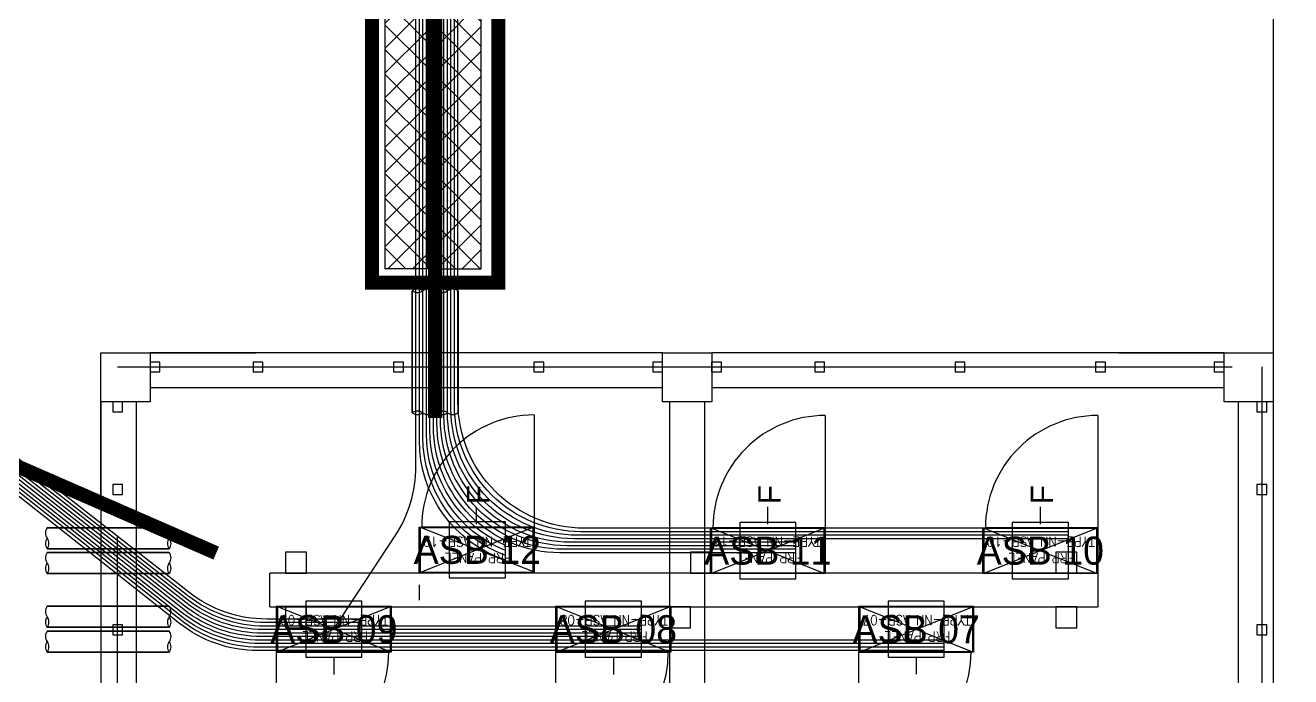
# Model space of a CAD drawing. Header units: metres. Extents: x 530404 to 530792, y 2675674 to 2676017.
# Drawn here: x 530618.53 to 530627.55, y 2675853.89 to 2675858.53 of the extents above; entities that cross this region are included whole.
import ezdxf
from ezdxf.enums import TextEntityAlignment as Align

# ---------------------------------------------------------------- set-up
doc = ezdxf.new("R2010")
doc.units = ezdxf.units.M
for name, pattern in [('DASHED', [0.75, 0.5, -0.25]), ('DASHED2', [0.375, 0.25, -0.125]), ('HIDDEN', [0.375, 0.25, -0.125]), ('PHANTOM', [63.5, 31.75, -6.35, 6.35, -6.35, 6.35, -6.35])]:
    doc.linetypes.add(name, pattern=pattern)
for name, color, linetype in [('1', 5, 'Continuous'), ('300mm Hume Pipe', 74, 'Continuous'), ('Excavation', 7, 'Continuous'), ('IDT', 7, 'Continuous'), ('LT Cable(AG) INV to LT Panel BL-14', 2, 'Continuous'), ('Trench (AC)-BL14', 14, 'Continuous')]:
    doc.layers.add(name, color=color, linetype=linetype)
doc.styles.add('Arial', font='arial.ttf')
doc.styles.add('RomanS', font='romans.shx')
doc.styles.get("Standard").update_dxf_attribs({"font": 'Adani Regular.ttf'})
doc.linetypes.add('FOUNDATION LAYOUT$0$FENCELINE1', pattern='A,6.35,-2.54,[133,ltypeshp.shx,S=2.54,R=0,X=-2.54,Y=0],-2.54,25.4', length=36.83)

# ---------------------------------------------------------------- blocks, each defined once
blk = doc.blocks.new('ASB')
at = {"layer": '1', "color": 5}
blk.add_lwpolyline([(-0.2, -0.2), (0.2, -0.2), (0.2, 0.2), (-0.2, 0.2)], close=True, dxfattribs=at)
at = {"layer": '1', "color": 7}
blk.add_attdef('ID', text='', height=0.2, dxfattribs=at).set_placement((0, 0), align=Align.MIDDLE_CENTER)
blk = doc.blocks.new('IDT')
at = {"layer": 'IDT', "color": 8, "linetype": 'PHANTOM', "ltscale": 0.25}
for p, q in [((33.7831, 18.3103), (33.7831, 9.1603)), ((25.6331, 9.1603), (25.6331, 16.0353)), ((33.7831, 9.1603), (25.6331, 9.1603))]:
    blk.add_line(p, q, dxfattribs=at)
at = {"layer": 'IDT', "color": 8}
for p, q in [((25.552, 9.4101), (25.552, 12.0601)), ((25.802, 9.4101), (25.802, 12.0601)), ((29.602, 9.4101), (29.602, 12.0601)), ((29.852, 9.4101), (29.852, 12.0601)), ((33.652, 9.4101), (33.652, 12.0601)), ((33.902, 9.4101), (33.902, 12.0601)), ((27.686, 11.1932), (28.504, 11.1932)), ((27.686, 10.8662), (27.686, 11.1932)), ((27.695, 10.8697), (27.695, 11.1897)), ((27.695, 11.1897), (28.495, 11.1897)), ((28.495, 11.1897), (27.695, 10.8697)), ((28.495, 10.8697), (27.695, 11.1897)), ((28.495, 11.1897), (28.495, 10.8697)), ((28.504, 11.1932), (28.504, 10.8662)), ((29.843, 11.1932), (30.661, 11.1932)), ((29.843, 10.8662), (29.843, 11.1932)), ((29.852, 10.8697), (29.852, 11.1897)), ((29.852, 11.1897), (30.652, 11.1897)), ((30.652, 11.1897), (29.852, 10.8697)), ((30.652, 10.8697), (29.852, 11.1897)), ((30.652, 11.1897), (30.652, 10.8697)), ((30.661, 11.1932), (30.661, 10.8662)), ((31.8339, 11.1932), (32.6519, 11.1932)), ((31.8339, 10.8662), (31.8339, 11.1932)), ((31.8429, 10.8697), (31.8429, 11.1897)), ((31.8429, 11.1897), (32.6429, 11.1897)), ((31.8429, 10.8697), (32.6429, 11.1897)), ((31.8429, 11.1897), (32.6429, 10.8697)), ((32.6429, 11.1897), (32.6429, 10.8697)), ((32.6519, 11.1932), (32.6519, 10.8662)), ((25.5981, 11.0685), (25.5981, 10.9985)), ((25.6681, 11.0685), (25.5981, 11.0685)), ((25.5981, 10.9985), (25.6681, 10.9985)), ((25.6681, 10.9985), (25.6681, 11.0685)), ((26.951, 11.0197), (26.951, 10.8697)), ((27.101, 11.0197), (26.951, 11.0197)), ((27.101, 10.8697), (27.101, 11.0197)), ((29.702, 11.0197), (29.702, 10.8697)), ((29.852, 11.0197), (29.702, 11.0197)), ((29.852, 10.8697), (29.852, 11.0197)), ((32.4369, 11.0197), (32.4369, 10.8697)), ((32.5869, 11.0197), (32.4369, 11.0197)), ((32.5869, 10.8697), (32.5869, 11.0197)), ((33.7481, 11.0685), (33.7481, 10.9985)), ((33.8181, 11.0685), (33.7481, 11.0685)), ((33.7481, 10.9985), (33.8181, 10.9985)), ((33.8181, 10.9985), (33.8181, 11.0685)), ((32.6992, 10.8697), (26.802, 10.8697)), ((26.951, 10.8697), (27.101, 10.8697)), ((28.504, 10.8662), (27.686, 10.8662)), ((28.495, 10.8697), (27.695, 10.8697)), ((29.702, 10.8697), (29.852, 10.8697)), ((30.661, 10.8662), (29.843, 10.8662)), ((30.652, 10.8697), (29.852, 10.8697)), ((31.6352, 10.7124), (31.6352, 10.8226)), ((32.6519, 10.8662), (31.8339, 10.8662)), ((32.6429, 10.8697), (31.8429, 10.8697)), ((32.4369, 10.8697), (32.5869, 10.8697)), ((32.6993, 10.8697), (32.6993, 10.6297)), ((26.802, 10.6332), (27.62, 10.6332)), ((26.802, 10.3062), (26.802, 10.6332)), ((26.802, 10.6297), (32.6992, 10.6297)), ((26.811, 10.3097), (26.811, 10.6297)), ((26.811, 10.6297), (27.611, 10.6297)), ((27.611, 10.6297), (26.811, 10.3097)), ((27.611, 10.3097), (26.811, 10.6297)), ((26.951, 10.6297), (26.951, 10.6297)), ((26.951, 10.6297), (26.951, 10.4797)), ((27.101, 10.6297), (26.951, 10.6297)), ((27.101, 10.4797), (27.101, 10.6297)), ((27.611, 10.6297), (27.611, 10.3097)), ((27.62, 10.6332), (27.62, 10.3062)), ((28.743, 10.6332), (29.561, 10.6332)), ((28.743, 10.3062), (28.743, 10.6332)), ((28.752, 10.3097), (28.752, 10.6297)), ((28.752, 10.6297), (29.552, 10.6297)), ((29.552, 10.6297), (28.752, 10.3097)), ((29.552, 10.3097), (28.752, 10.6297)), ((29.552, 10.6297), (29.552, 10.3097)), ((29.552, 10.6297), (29.552, 10.4797)), ((29.702, 10.6297), (29.552, 10.6297)), ((29.561, 10.6332), (29.561, 10.3062)), ((29.702, 10.4797), (29.702, 10.6297)), ((30.817, 10.6293), (31.635, 10.6293)), ((30.817, 10.3023), (30.817, 10.6293)), ((30.826, 10.3058), (30.826, 10.6258)), ((30.826, 10.6258), (31.626, 10.6258)), ((30.826, 10.3058), (31.626, 10.6258)), ((30.826, 10.618), (31.626, 10.3058)), ((31.626, 10.6258), (31.626, 10.3058)), ((31.635, 10.6293), (31.635, 10.3023)), ((32.4369, 10.6297), (32.4369, 10.4797)), ((32.5869, 10.6297), (32.4369, 10.6297)), ((32.5869, 10.4797), (32.5869, 10.6297)), ((26.951, 10.4797), (27.101, 10.4797)), ((29.552, 10.4797), (29.702, 10.4797)), ((32.4369, 10.4797), (32.5869, 10.4797)), ((27.62, 10.3062), (26.802, 10.3062)), ((27.611, 10.3097), (26.811, 10.3097)), ((29.561, 10.3062), (28.743, 10.3062)), ((29.552, 10.3097), (28.752, 10.3097)), ((31.635, 10.3023), (30.817, 10.3023)), ((31.626, 10.3058), (30.826, 10.3058)), ((25.5981, 10.0685), (25.5981, 9.9985)), ((25.6681, 10.0685), (25.5981, 10.0685)), ((25.6681, 9.9985), (25.6681, 10.0685)), ((33.7481, 10.0685), (33.7481, 9.9985)), ((33.8181, 10.0685), (33.7481, 10.0685)), ((33.8181, 9.9985), (33.8181, 10.0685)), ((25.5981, 9.9985), (25.6681, 9.9985)), ((33.7481, 9.9985), (33.8181, 9.9985)), ((25.5981, 9.4801), (25.5981, 9.4101)), ((25.6681, 9.4801), (25.5981, 9.4801)), ((25.6681, 9.4101), (25.6681, 9.4801)), ((33.7481, 9.4801), (33.7481, 9.4101)), ((33.8181, 9.4801), (33.7481, 9.4801)), ((33.8181, 9.4101), (33.8181, 9.4801)), ((25.552, 9.0601), (25.552, 9.4101)), ((25.552, 9.4101), (25.902, 9.4101)), ((25.5981, 9.4101), (25.6681, 9.4101)), ((25.902, 9.4101), (25.902, 9.0601)), ((29.552, 9.0601), (29.552, 9.4101)), ((29.552, 9.4101), (29.902, 9.4101)), ((29.902, 9.4101), (29.902, 9.0601)), ((33.552, 9.0601), (33.552, 9.4101)), ((33.552, 9.4101), (33.902, 9.4101)), ((33.7481, 9.4101), (33.8181, 9.4101)), ((33.902, 9.4101), (33.902, 9.0601)), ((25.902, 9.3101), (29.552, 9.3101)), ((29.902, 9.3101), (33.552, 9.3101)), ((25.902, 9.1953), (25.902, 9.1253)), ((25.972, 9.1953), (25.902, 9.1953)), ((25.972, 9.1253), (25.972, 9.1953)), ((26.7481, 9.1953), (26.7481, 9.1253)), ((26.8181, 9.1953), (26.7481, 9.1953)), ((26.8181, 9.1253), (26.8181, 9.1953)), ((27.7481, 9.1953), (27.7481, 9.1253)), ((27.8181, 9.1953), (27.7481, 9.1953)), ((27.8181, 9.1253), (27.8181, 9.1953)), ((28.7481, 9.1953), (28.7481, 9.1253)), ((28.8181, 9.1953), (28.7481, 9.1953)), ((28.8181, 9.1253), (28.8181, 9.1953)), ((29.4822, 9.1953), (29.4822, 9.1253)), ((29.5522, 9.1953), (29.4822, 9.1953)), ((29.5522, 9.1253), (29.5522, 9.1953)), ((29.902, 9.1953), (29.902, 9.1253)), ((29.972, 9.1953), (29.902, 9.1953)), ((29.972, 9.1253), (29.972, 9.1953)), ((30.7481, 9.1953), (30.7481, 9.1253)), ((30.8181, 9.1953), (30.7481, 9.1953)), ((30.8181, 9.1253), (30.8181, 9.1953)), ((31.7481, 9.1953), (31.7481, 9.1253)), ((31.8181, 9.1953), (31.7481, 9.1953)), ((31.8181, 9.1253), (31.8181, 9.1953)), ((32.7481, 9.1953), (32.7481, 9.1253)), ((32.8181, 9.1953), (32.7481, 9.1953)), ((32.8181, 9.1253), (32.8181, 9.1953)), ((33.482, 9.1953), (33.482, 9.1253)), ((33.552, 9.1953), (33.482, 9.1953)), ((33.552, 9.1253), (33.552, 9.1953)), ((25.902, 9.1253), (25.972, 9.1253)), ((26.7481, 9.1253), (26.8181, 9.1253)), ((27.7481, 9.1253), (27.8181, 9.1253)), ((28.7481, 9.1253), (28.8181, 9.1253)), ((29.4822, 9.1253), (29.5522, 9.1253)), ((29.902, 9.1253), (29.972, 9.1253)), ((30.7481, 9.1253), (30.8181, 9.1253)), ((31.7481, 9.1253), (31.8181, 9.1253)), ((32.7481, 9.1253), (32.8181, 9.1253)), ((33.482, 9.1253), (33.552, 9.1253)), ((25.902, 9.0601), (25.552, 9.0601)), ((25.902, 9.0601), (29.552, 9.0601)), ((29.902, 9.0601), (29.552, 9.0601)), ((29.902, 9.0601), (33.552, 9.0601)), ((33.902, 9.0601), (33.552, 9.0601))]:
    blk.add_line(p, q, dxfattribs=at)
at = {"layer": 'IDT', "color": 8, "linetype": 'DASHED', "ltscale": 5}
for p, q in [((28.504, 11.9932), (28.504, 11.1932)), ((30.661, 11.9932), (30.661, 11.1932)), ((32.6519, 11.9932), (32.6519, 11.1932)), ((28.4602, 11.1932), (27.704, 11.1932)), ((28.504, 11.1932), (28.4602, 11.1932)), ((30.6172, 11.1932), (29.861, 11.1932)), ((30.661, 11.1932), (30.6172, 11.1932)), ((32.6081, 11.1932), (31.8519, 11.1932)), ((32.6519, 11.1932), (32.6081, 11.1932)), ((26.802, 9.5062), (26.802, 10.3062)), ((26.802, 10.3062), (26.8459, 10.3062)), ((26.8459, 10.3062), (27.602, 10.3062)), ((28.743, 9.5062), (28.743, 10.3062)), ((28.743, 10.3062), (28.7869, 10.3062)), ((28.7869, 10.3062), (29.543, 10.3062)), ((30.817, 9.5023), (30.817, 10.3023)), ((30.817, 10.3023), (30.8609, 10.3023)), ((30.8609, 10.3023), (31.617, 10.3023))]:
    blk.add_line(p, q, dxfattribs=at)
at = {"layer": 'IDT', "color": 7}
for p, q in [((28.095, 11.2767), (28.095, 11.3492)), ((28.095, 11.2255), (28.095, 11.2767)), ((30.252, 11.2802), (30.252, 11.3527)), ((30.252, 11.229), (30.252, 11.2802)), ((32.2429, 11.2802), (32.2429, 11.3527)), ((32.2429, 11.229), (32.2429, 11.2802)), ((27.686, 11.1932), (28.504, 11.1932)), ((27.686, 10.8662), (27.686, 11.1932)), ((28.504, 11.1932), (28.504, 10.8662)), ((29.843, 11.1932), (30.661, 11.1932)), ((29.843, 10.8662), (29.843, 11.1932)), ((30.661, 11.1932), (30.661, 10.8662)), ((31.8339, 11.1932), (32.6519, 11.1932)), ((31.8339, 10.8662), (31.8339, 11.1932)), ((32.6519, 11.1932), (32.6519, 10.8662)), ((28.504, 10.8662), (27.686, 10.8662)), ((30.661, 10.8662), (29.843, 10.8662)), ((32.6519, 10.8662), (31.8339, 10.8662)), ((26.802, 10.6332), (27.62, 10.6332)), ((26.802, 10.3062), (26.802, 10.6332)), ((27.62, 10.6332), (27.62, 10.3062)), ((28.743, 10.6332), (29.561, 10.6332)), ((28.743, 10.3062), (28.743, 10.6332)), ((29.561, 10.6332), (29.561, 10.3062)), ((30.817, 10.6293), (31.635, 10.6293)), ((30.817, 10.3023), (30.817, 10.6293)), ((31.635, 10.6293), (31.635, 10.3023)), ((27.62, 10.3062), (26.802, 10.3062)), ((27.211, 10.2806), (27.211, 10.2294)), ((29.561, 10.3062), (28.743, 10.3062)), ((29.152, 10.2806), (29.152, 10.2294)), ((31.635, 10.3023), (30.817, 10.3023)), ((31.226, 10.2806), (31.226, 10.2294)), ((27.211, 10.2294), (27.211, 10.1569)), ((29.152, 10.2294), (29.152, 10.1569)), ((31.226, 10.2294), (31.226, 10.1569))]:
    blk.add_line(p, q, dxfattribs=at)
at = {"layer": 'IDT', "color": 124}
for p, q in [((34.2845, 11.1932), (33.4155, 11.1932)), ((33.4155, 11.1932), (34.2845, 11.1932)), ((33.4155, 11.0432), (34.2845, 11.0432)), ((34.2845, 11.0432), (33.4155, 11.0432)), ((34.2845, 11.0162), (33.4155, 11.0162)), ((33.4155, 11.0162), (34.2845, 11.0162)), ((33.4155, 10.8662), (34.2845, 10.8662)), ((34.2845, 10.8662), (33.4155, 10.8662)), ((34.2845, 10.6332), (33.4155, 10.6332)), ((33.4155, 10.6332), (34.2845, 10.6332)), ((33.4155, 10.4832), (34.2845, 10.4832)), ((34.2845, 10.4832), (33.4155, 10.4832)), ((34.2845, 10.4562), (33.4155, 10.4562)), ((33.4155, 10.4562), (34.2845, 10.4562)), ((33.4155, 10.3062), (34.2845, 10.3062)), ((34.2845, 10.3062), (33.4155, 10.3062)), ((31.3578, 9.4874), (31.3578, 8.6183)), ((31.3578, 8.6183), (31.3578, 9.4874)), ((31.5078, 8.6183), (31.5078, 9.4874)), ((31.5078, 9.4874), (31.5078, 8.6183)), ((31.5349, 9.4874), (31.5349, 8.6183)), ((31.5349, 8.6183), (31.5349, 9.4874)), ((31.6849, 8.6183), (31.6849, 9.4874)), ((31.6849, 9.4874), (31.6849, 8.6183))]:
    blk.add_line(p, q, dxfattribs=at)
at = {"layer": 'IDT', "color": 8, "linetype": 'HIDDEN', "ltscale": 2.5}
blk.add_line((26.802, 10.6297), (26.802, 10.8697), dxfattribs=at)
at = {"layer": 'IDT', "color": 8, "linetype": 'DASHED2', "ltscale": 5}
for p, q in [((25.552, 9.0601), (25.552, 10.1601)), ((33.902, 10.1601), (33.902, 9.0601)), ((26.652, 9.0601), (25.552, 9.0601)), ((33.902, 9.0601), (32.802, 9.0601))]:
    blk.add_line(p, q, dxfattribs=at)
at = {"layer": 'IDT', "color": 7, "linetype": 'FOUNDATION LAYOUT$0$FENCELINE1', "ltscale": 0.01}
blk.add_lwpolyline([(19.9107, 22.4854), (11.801, 22.4854), (11.801, 6.2104), (19.7314, 6.2104), (25.552, 6.2104), (25.552, 9.0601)], dxfattribs=at)
at = {"layer": 'IDT', "color": 8, "linetype": 'DASHED', "ltscale": 5}
for centre, start, end in [((28.504, 11.1932), 90, 180), ((30.661, 11.1932), 90, 180), ((32.6519, 11.1932), 90, 180), ((26.802, 10.3062), 270, 0), ((28.743, 10.3062), 270, 0), ((30.817, 10.3023), 270, 0)]:
    blk.add_arc(centre, 0.8, start, end, dxfattribs=at)
at = {"layer": 'IDT', "color": 124}
for centre, start, end in [((33.4653, 11.1557), 143.02764, 216.97236), ((33.3657, 11.1557), 323.02764, 36.97236), ((34.3344, 11.1557), 143.02764, 216.97236), ((34.2347, 11.1557), 323.02764, 36.97236), ((33.4653, 11.0807), 143.02764, 216.97236), ((34.2347, 11.0807), 323.02764, 36.97236), ((33.4653, 10.9787), 143.02764, 216.97236), ((33.3657, 10.9787), 323.02764, 36.97236), ((34.3344, 10.9787), 143.02764, 216.97236), ((34.2347, 10.9787), 323.02764, 36.97236), ((33.4653, 10.9037), 143.02764, 216.97236), ((34.2347, 10.9037), 323.02764, 36.97236), ((33.4653, 10.5957), 143.02764, 216.97236), ((33.4653, 10.5207), 143.02764, 216.97236), ((33.3657, 10.5957), 323.02764, 36.97236), ((34.3344, 10.5957), 143.02764, 216.97236), ((34.2347, 10.5957), 323.02764, 36.97236), ((34.2347, 10.5207), 323.02764, 36.97236), ((33.4653, 10.4187), 143.02764, 216.97236), ((33.3657, 10.4187), 323.02764, 36.97236), ((34.3344, 10.4187), 143.02764, 216.97236), ((34.2347, 10.4187), 323.02764, 36.97236), ((33.4653, 10.3437), 143.02764, 216.97236), ((34.2347, 10.3437), 323.02764, 36.97236), ((31.3953, 9.4376), 53.02764, 126.97236), ((31.4703, 9.4376), 53.02764, 126.97236), ((31.4703, 9.5372), 233.02764, 306.97236), ((31.5724, 9.4376), 53.02764, 126.97236), ((31.6474, 9.4376), 53.02764, 126.97236), ((31.6474, 9.5372), 233.02764, 306.97236), ((31.3953, 8.6681), 233.02764, 306.97236), ((31.4703, 8.5685), 53.02764, 126.97236), ((31.4703, 8.6681), 233.02764, 306.97236), ((31.5724, 8.6681), 233.02764, 306.97236), ((31.6474, 8.5685), 53.02764, 126.97236), ((31.6474, 8.6681), 233.02764, 306.97236)]:
    blk.add_arc(centre, 0.0624, start, end, dxfattribs=at)
at = {"layer": 'IDT', "color": 7, "style": 'RomanS', "width": 0.9}
for s, p in [('FRP PANEL', (27.8518, 11.0469)), ('FRP PANEL', (30.0088, 11.0469)), ('FRP PANEL', (31.9997, 11.0469)), ('TYPE-NN ASB-07', (27.7077, 10.9302)), ('TYPE-NN ASB-08', (29.8647, 10.9302)), ('TYPE-NN ASB-09', (31.8571, 10.9302)), ('FRP PANEL', (26.9678, 10.4869)), ('FRP PANEL', (28.9088, 10.4869)), ('FRP PANEL', (30.9828, 10.4869)), ('TYPE-NN ASB-10', (26.8237, 10.3702)), ('TYPE-NN ASB-11', (28.7737, 10.3702)), ('TYPE-NN ASB-12', (30.8387, 10.3702))]:
    blk.add_text(s, height=0.07, dxfattribs=at).set_placement(p)
at = {"layer": 'IDT', "color": 7, "style": 'Arial'}
for p in [(27.1198, 10.1397), (29.0608, 10.1397), (31.1348, 10.1397)]:
    blk.add_text('F', height=0.16, rotation=270, dxfattribs=at).set_placement(p)

msp = doc.modelspace()

# ---------------------------------------------------------------- hatches: boundary and pattern name
at = {"layer": '300mm Hume Pipe'}
h = msp.add_hatch(dxfattribs=at)
h.set_pattern_fill('ANSI37', color=74)
h.set_pattern_definition([(45, (-2207.556, 1807.5), (-0.0883883476483, 0.0883883476483), []), (135, (-2207.556, 1807.5), (-0.0883883476483, -0.0883883476483), [])])
edge = h.paths.add_edge_path()
edge.add_line((530621.4823, 2675856.7987), (530621.7823, 2675856.7987))
edge.add_line((530621.7823, 2675856.7987), (530621.7823, 2675858.9893))
edge.add_arc((530620.8823, 2675858.9893), 0.9, 0, 48.32874)
edge.add_line((530621.4807, 2675859.6616), (530614.7666, 2675865.6375))
edge.add_arc((530615.365, 2675866.3098), 0.9, 180, 228.32874, ccw=False)
edge.add_line((530614.465, 2675866.3098), (530614.465, 2675867.8162))
edge.add_line((530614.465, 2675867.8162), (530614.165, 2675867.8162))
edge.add_line((530614.165, 2675867.8162), (530614.165, 2675866.1752))
edge.add_arc((530615.065, 2675866.1752), 0.9, 180, 228.32874)
edge.add_line((530614.4666, 2675865.5029), (530621.1807, 2675859.527))
edge.add_arc((530620.5823, 2675858.8547), 0.9, 0, 48.32874, ccw=False)
edge.add_line((530621.4823, 2675858.8547), (530621.4823, 2675856.7987))
edge = h.paths.add_edge_path()
edge.add_line((530614.0809, 2675867.765), (530614.0809, 2675866.1375))
edge.add_arc((530614.9809, 2675866.1375), 0.9, 180, 228.32874)
edge.add_line((530614.3825, 2675865.4652), (530621.0966, 2675859.4892))
edge.add_arc((530620.4982, 2675858.817), 0.9, 0, 48.32874, ccw=False)
edge.add_line((530621.3982, 2675858.817), (530621.3982, 2675856.7987))
edge.add_line((530621.3982, 2675856.7987), (530621.0982, 2675856.7987))
edge.add_line((530621.0982, 2675856.7987), (530621.0982, 2675858.7072))
edge.add_arc((530620.1982, 2675858.7072), 0.9, 0, 48.33614)
edge.add_line((530620.7965, 2675859.3795), (530614.0826, 2675865.3538))
edge.add_arc((530614.6809, 2675866.0261), 0.9, 180, 228.33614, ccw=False)
edge.add_line((530613.7809, 2675866.0261), (530613.7809, 2675867.8162))
edge.add_line((530613.7809, 2675867.8162), (530614.0809, 2675867.8162))
edge.add_line((530614.0809, 2675867.8162), (530614.0809, 2675867.765))

# ---------------------------------------------------------------- linework, layer by layer
at = {"layer": '300mm Hume Pipe', "color": 74}
for points in [[(530614.0809, 2675867.765), (530614.0809, 2675866.1375, 0.214056), (530614.3825, 2675865.4652), (530621.0966, 2675859.4892, -0.214056), (530621.3982, 2675858.817), (530621.3982, 2675856.7987), (530621.0982, 2675856.7987), (530621.0982, 2675858.7072, 0.21409), (530620.7965, 2675859.3795), (530614.0826, 2675865.3538, -0.21409), (530613.7809, 2675866.0261), (530613.7809, 2675867.8162), (530614.0809, 2675867.8162), (530614.0809, 2675867.765)], [(530621.4823, 2675856.7987), (530621.7823, 2675856.7987), (530621.7823, 2675858.9893, 0.214056), (530621.4807, 2675859.6616), (530614.7666, 2675865.6375, -0.214056), (530614.465, 2675866.3098), (530614.465, 2675867.8162), (530614.165, 2675867.8162), (530614.165, 2675866.1752, 0.214056), (530614.4666, 2675865.5029), (530621.1807, 2675859.527, -0.214056), (530621.4823, 2675858.8547)]]:
    msp.add_lwpolyline(points, format="xyb", close=True, dxfattribs=at)
at = {"layer": 'Excavation', "const_width": 0.1}
for points in [[(530619.8944, 2675854.7718), (530618.0543, 2675855.5751), (530611.1293, 2675855.5751), (530611.1293, 2675867.9162)], [(530621.4539, 2675855.7345), (530621.4539, 2675859.2384), (530614.1366, 2675865.7532), (530614.1366, 2675867.9162)]]:
    msp.add_lwpolyline(points, dxfattribs=at)
at = {"layer": 'LT Cable(AG) INV to LT Panel BL-14', "color": 5}
for points in [[(530625.9643, 2675854.9245), (530622.4914, 2675854.9245, -0.414214), (530621.5914, 2675855.8245), (530621.5914, 2675858.8964, 0.214019), (530621.2899, 2675859.5686), (530614.5756, 2675865.5464, -0.214019), (530614.2741, 2675866.2186), (530614.2741, 2675867.8562, -0.0289), (530614.2801, 2675867.96), (530614.3358, 2675868.4395, 0.0289), (530614.3418, 2675868.5433), (530614.3418, 2676007.8425, -0.414214), (530615.2418, 2676008.7425), (530627.637, 2676008.7425, 0.414214), (530628.537, 2676009.6425), (530628.537, 2676010.2298)], [(530625.9643, 2675854.9495), (530622.5164, 2675854.9495, -0.414214), (530621.6164, 2675855.8495), (530621.6164, 2675858.9076, 0.214019), (530621.3149, 2675859.5798), (530614.6006, 2675865.5577, -0.214019), (530614.2991, 2675866.2298), (530614.2991, 2675867.8547, -0.0289), (530614.3051, 2675867.9585), (530614.3608, 2675868.4381, 0.0289), (530614.3668, 2675868.5418), (530614.3668, 2676007.8175, -0.414214), (530615.2668, 2676008.7175), (530724.813, 2676008.7175, 0.414214), (530725.713, 2676009.6175), (530725.713, 2676010.2298)], [(530625.9643, 2675854.8745), (530622.4414, 2675854.8745, -0.414214), (530621.5414, 2675855.7745), (530621.5414, 2675858.8739, 0.214019), (530621.2399, 2675859.5461), (530614.5256, 2675865.524, -0.214019), (530614.2241, 2675866.1962), (530614.2241, 2675867.8591, -0.0289), (530614.2301, 2675867.9629), (530614.2858, 2675868.4424, 0.0289), (530614.2918, 2675868.5462), (530614.2918, 2675977.8925, -0.414214), (530615.1918, 2675978.7925), (530627.637, 2675978.7925, 0.414214), (530628.537, 2675979.6925), (530628.537, 2675980.2298)], [(530625.9643, 2675854.8995), (530622.4664, 2675854.8995, -0.414214), (530621.5664, 2675855.7995), (530621.5664, 2675858.8852, 0.214019), (530621.2649, 2675859.5574), (530614.5506, 2675865.5352, -0.214019), (530614.2491, 2675866.2074), (530614.2491, 2675867.8576, -0.0289), (530614.2551, 2675867.9614), (530614.3108, 2675868.4409, 0.0289), (530614.3168, 2675868.5447), (530614.3168, 2675977.8675, -0.414214), (530615.2168, 2675978.7675), (530724.813, 2675978.7675, 0.414214), (530725.713, 2675979.6675), (530725.713, 2675980.2298)], [(530624.0233, 2675854.8245), (530622.3914, 2675854.8245, -0.414214), (530621.4914, 2675855.7245), (530621.4914, 2675858.8515, 0.214019), (530621.1899, 2675859.5237), (530614.4756, 2675865.5016, -0.214019), (530614.1741, 2675866.1738), (530614.1741, 2675867.862, -0.0289), (530614.1801, 2675867.9657), (530614.2358, 2675868.4453, 0.0289), (530614.2418, 2675868.5491), (530614.2418, 2675947.9425, -0.414214), (530615.1418, 2675948.8425), (530627.637, 2675948.8425, 0.414214), (530628.537, 2675949.7425), (530628.537, 2675950.2298)], [(530624.0233, 2675854.8495), (530622.4164, 2675854.8495, -0.414214), (530621.5164, 2675855.7495), (530621.5164, 2675858.8627, 0.214019), (530621.2149, 2675859.5349), (530614.5006, 2675865.5128, -0.214019), (530614.1991, 2675866.185), (530614.1991, 2675867.8605, -0.0289), (530614.2051, 2675867.9643), (530614.2608, 2675868.4438, 0.0289), (530614.2668, 2675868.5476), (530614.2668, 2675947.9175, -0.414214), (530615.1668, 2675948.8175), (530724.813, 2675948.8175, 0.414214), (530725.713, 2675949.7175), (530725.713, 2675950.2298)], [(530624.0233, 2675854.7745), (530622.3414, 2675854.7745, -0.414214), (530621.4414, 2675855.6745), (530621.4414, 2675858.8291, 0.214019), (530621.1399, 2675859.5013), (530614.4256, 2675865.4792, -0.214019), (530614.1241, 2675866.1513), (530614.1241, 2675867.8649, -0.0289), (530614.1301, 2675867.9686), (530614.1858, 2675868.4482, 0.0289), (530614.1918, 2675868.552), (530614.1918, 2675925.4925, -0.414214), (530615.0918, 2675926.3925), (530627.637, 2675926.3925, 0.414214), (530628.537, 2675927.2925), (530628.537, 2675927.7298)], [(530624.0233, 2675854.7995), (530622.3664, 2675854.7995, -0.414214), (530621.4664, 2675855.6995), (530621.4664, 2675858.8403, 0.214019), (530621.1649, 2675859.5125), (530614.4506, 2675865.4904, -0.214019), (530614.1491, 2675866.1626), (530614.1491, 2675867.8634, -0.0289), (530614.1551, 2675867.9672), (530614.2108, 2675868.4467, 0.0289), (530614.2168, 2675868.5505), (530614.2168, 2675925.4675, -0.414214), (530615.1168, 2675926.3675), (530724.813, 2675926.3675, 0.414214), (530725.713, 2675927.2675), (530725.713, 2675927.7298)], [(530621.9542, 2675854.7901, -0.305689), (530621.3914, 2675855.6245), (530621.3914, 2675858.8067, 0.214019), (530621.0899, 2675859.4788), (530614.3756, 2675865.4567, -0.214019), (530614.0741, 2675866.1289), (530614.0741, 2675867.8678, -0.0289), (530614.0801, 2675867.9715), (530614.1358, 2675868.4511, 0.0289), (530614.1418, 2675868.5548), (530614.1418, 2675895.5425, -0.414214), (530615.0418, 2675896.4425), (530660.029, 2675896.4425, 0.414214), (530660.929, 2675897.3425), (530660.929, 2675897.7298)], [(530621.9542, 2675854.8257, -0.297466), (530621.4164, 2675855.6495), (530621.4164, 2675858.8179, 0.214019), (530621.1149, 2675859.4901), (530614.4006, 2675865.4679, -0.214019), (530614.0991, 2675866.1401), (530614.0991, 2675867.8663, -0.0289), (530614.1051, 2675867.9701), (530614.1608, 2675868.4496, 0.0289), (530614.1668, 2675868.5534), (530614.1668, 2675895.5175, -0.414214), (530615.0668, 2675896.4175), (530724.813, 2675896.4175, 0.414214), (530725.713, 2675897.3175), (530725.713, 2675897.7298)], [(530621.9542, 2675854.7216, -0.32196), (530621.3414, 2675855.5745), (530621.3414, 2675858.7842, 0.214019), (530621.0399, 2675859.4564), (530614.3256, 2675865.4343, -0.214019), (530614.0241, 2675866.1065), (530614.0241, 2675867.8706, -0.0289), (530614.0301, 2675867.9744), (530614.0858, 2675868.454, 0.0289), (530614.0918, 2675868.5577), (530614.0918, 2675873.0925, -0.414214), (530614.9918, 2675873.9925), (530663.6008, 2675873.9925, -0.414214), (530664.5008, 2675873.0925), (530664.5008, 2675867.3925, 0.414214), (530665.4008, 2675866.4925), (530724.813, 2675866.4925, 0.414214), (530725.713, 2675867.3925), (530725.713, 2675867.7298)], [(530621.9542, 2675854.7554, -0.31385), (530621.3664, 2675855.5995), (530621.3664, 2675858.7954, 0.214019), (530621.0649, 2675859.4676), (530614.3506, 2675865.4455, -0.214019), (530614.0491, 2675866.1177), (530614.0491, 2675867.8692, -0.0289), (530614.0551, 2675867.973), (530614.1108, 2675868.4525, 0.0289), (530614.1168, 2675868.5563), (530614.1168, 2675873.0675, -0.414214), (530615.0168, 2675873.9675), (530663.5758, 2675873.9675, -0.414214), (530664.4758, 2675873.0675), (530664.4758, 2675844.8675, 0.414214), (530665.3758, 2675843.9675), (530724.813, 2675843.9675, 0.414214), (530725.713, 2675844.8675), (530725.713, 2675845.2298)]]:
    msp.add_lwpolyline(points, format="xyb", dxfattribs=at)
at = {"layer": 'LT Cable(AG) INV to LT Panel BL-14'}
for points in [[(530620.9324, 2675854.3014), (530620.2546, 2675854.3014, -0.167506), (530619.7001, 2675854.4926), (530618.2526, 2675855.625, 0.103275), (530617.8925, 2675855.7001), (530612.1543, 2675855.7001, -0.414214), (530611.2543, 2675856.6001), (530611.2543, 2675867.8723, -0.021393), (530611.2576, 2675867.9492), (530611.301, 2675868.4554, 0.021393), (530611.3043, 2675868.5323), (530611.3043, 2675978.105, 0.414214), (530610.4043, 2675979.005), (530568.0296, 2675979.005, -0.414214), (530567.1296, 2675979.905), (530567.1296, 2675980.2298)], [(530622.9233, 2675854.2264), (530620.2335, 2675854.2264, -0.167976), (530619.6777, 2675854.4186), (530618.2369, 2675855.55, 0.103275), (530617.8768, 2675855.6251), (530612.0793, 2675855.6251, -0.414214), (530611.1793, 2675856.5251), (530611.1793, 2675867.8755, -0.021393), (530611.1826, 2675867.9524), (530611.226, 2675868.4586, 0.021393), (530611.2293, 2675868.5356), (530611.2293, 2675933.03, 0.414214), (530610.3293, 2675933.93), (530438.4616, 2675933.93, -0.414214), (530437.5616, 2675934.83), (530437.5616, 2675935.2298)], [(530622.9233, 2675854.2514), (530620.2406, 2675854.2514, -0.167819), (530619.6852, 2675854.4432), (530618.2421, 2675855.575, 0.103275), (530617.882, 2675855.6501), (530612.1043, 2675855.6501, -0.414214), (530611.2043, 2675856.5501), (530611.2043, 2675867.8745, -0.021393), (530611.2076, 2675867.9514), (530611.251, 2675868.4576, 0.021393), (530611.2543, 2675868.5345), (530611.2543, 2675933.055, 0.414214), (530610.3543, 2675933.955), (530503.2456, 2675933.955, -0.414214), (530502.3456, 2675934.855), (530502.3456, 2675935.2298)], [(530620.9324, 2675854.2764), (530620.2476, 2675854.2764, -0.167662), (530619.6926, 2675854.4679), (530618.2474, 2675855.6, 0.103275), (530617.8873, 2675855.6751), (530612.1293, 2675855.6751, -0.414214), (530611.2293, 2675856.5751), (530611.2293, 2675867.8734, -0.021393), (530611.2326, 2675867.9503), (530611.276, 2675868.4565, 0.021393), (530611.2793, 2675868.5334), (530611.2793, 2675933.08, 0.414214), (530610.3793, 2675933.98), (530564.653, 2675933.98, -0.414214), (530563.753, 2675934.88), (530563.753, 2675935.2298)], [(530622.9233, 2675854.1764), (530620.2194, 2675854.1764, -0.168294), (530619.6627, 2675854.3693), (530618.2265, 2675855.5, 0.103275), (530617.8664, 2675855.5751), (530612.0293, 2675855.5751, -0.414214), (530611.1293, 2675856.4751), (530611.1293, 2675867.8777, -0.021393), (530611.1326, 2675867.9546), (530611.176, 2675868.4608, 0.021393), (530611.1793, 2675868.5377), (530611.1793, 2675902.98, 0.414214), (530610.2793, 2675903.88), (530470.8536, 2675903.88, -0.414214), (530469.9536, 2675904.78), (530469.9536, 2675905.2298)], [(530622.9233, 2675854.2014), (530620.2265, 2675854.2014, -0.168135), (530619.6702, 2675854.3939), (530618.2317, 2675855.525, 0.103275), (530617.8716, 2675855.6001), (530612.0543, 2675855.6001, -0.414214), (530611.1543, 2675856.5001), (530611.1543, 2675867.8766, -0.021393), (530611.1576, 2675867.9535), (530611.201, 2675868.4597, 0.021393), (530611.2043, 2675868.5366), (530611.2043, 2675903.005, 0.414214), (530610.3043, 2675903.905), (530568.0296, 2675903.905, -0.414214), (530567.1296, 2675904.805), (530567.1296, 2675905.2298)], [(530625.0803, 2675854.1264), (530620.2053, 2675854.1264, -0.168615), (530619.6477, 2675854.32), (530618.216, 2675855.45, 0.103275), (530617.8559, 2675855.5251), (530611.9793, 2675855.5251, -0.414214), (530611.0793, 2675856.4251), (530611.0793, 2675867.8798, -0.021393), (530611.0826, 2675867.9567), (530611.126, 2675868.4629, 0.021393), (530611.1293, 2675868.5398), (530611.1293, 2675872.93, 0.414214), (530610.2293, 2675873.83), (530470.8536, 2675873.83, -0.414214), (530469.9536, 2675874.73), (530469.9536, 2675875.2298)], [(530625.0803, 2675854.1514), (530620.2124, 2675854.1514, -0.168454), (530619.6552, 2675854.3446), (530618.2213, 2675855.475, 0.103275), (530617.8612, 2675855.5501), (530612.0043, 2675855.5501, -0.414214), (530611.1043, 2675856.4501), (530611.1043, 2675867.8787, -0.021393), (530611.1076, 2675867.9557), (530611.151, 2675868.4619, 0.021393), (530611.1543, 2675868.5388), (530611.1543, 2675872.955, 0.414214), (530610.2543, 2675873.855), (530568.0296, 2675873.855, -0.414214), (530567.1296, 2675874.755), (530567.1296, 2675875.2298)], [(530620.7324, 2675854.2292), (530621.1688, 2675854.8939, 0.146268), (530621.3164, 2675855.3879), (530621.3164, 2675858.773, 0.214019), (530621.0149, 2675859.4452), (530614.3006, 2675865.4231, -0.214019), (530613.9991, 2675866.0953), (530613.9991, 2675867.8721, -0.0289), (530614.0051, 2675867.9759), (530614.0608, 2675868.4554, 0.0289), (530614.0668, 2675868.5592), (530614.0668, 2675873.1175, -0.414214), (530614.9668, 2675874.0175), (530660.029, 2675874.0175, 0.414214), (530660.929, 2675874.9175), (530660.929, 2675875.2298)], [(530625.0803, 2675854.0764), (530620.1912, 2675854.0764, -0.168939), (530619.6327, 2675854.2707), (530618.2056, 2675855.4, 0.103275), (530617.8455, 2675855.4751), (530611.9293, 2675855.4751, -0.414214), (530611.0293, 2675856.3751), (530611.0293, 2675867.882, -0.021393), (530611.0326, 2675867.9589), (530611.076, 2675868.4651, 0.021393), (530611.0793, 2675868.542), (530611.0793, 2675872.88, 0.414214), (530610.1793, 2675873.78), (530597.0623, 2675873.78, 0.414214), (530596.1623, 2675872.88), (530596.1623, 2675844.68, -0.414214), (530595.2623, 2675843.78), (530470.8536, 2675843.78, -0.414214), (530469.9536, 2675844.68), (530469.9536, 2675845.2298)], [(530625.0803, 2675854.1014), (530620.1982, 2675854.1014, -0.168777), (530619.6402, 2675854.2953), (530618.2108, 2675855.425, 0.103275), (530617.8507, 2675855.5001), (530611.9543, 2675855.5001, -0.414214), (530611.0543, 2675856.4001), (530611.0543, 2675867.8809, -0.021393), (530611.0576, 2675867.9578), (530611.101, 2675868.464, 0.021393), (530611.1043, 2675868.5409), (530611.1043, 2675872.905, 0.414214), (530610.2043, 2675873.805), (530597.0373, 2675873.805, 0.414214), (530596.1373, 2675872.905), (530596.1373, 2675844.705, -0.414214), (530595.2373, 2675843.805), (530568.0296, 2675843.805, -0.414214), (530567.1296, 2675844.705), (530567.1296, 2675845.2298)]]:
    msp.add_lwpolyline(points, format="xyb", dxfattribs=at)
at = {"layer": 'Trench (AC)-BL14', "const_width": 0.1}
msp.add_lwpolyline([(530620.8552, 2675859.2063), (530613.8354, 2675865.4527, -0.212473), (530613.6866, 2675865.7871), (530613.6866, 2675867.9162), (530614.5866, 2675867.9162), (530614.5866, 2675866.1212, 0.212473), (530614.7354, 2675865.7869), (530621.7552, 2675859.5405, -0.212473), (530621.9039, 2675859.2062), (530621.9039, 2675856.6987), (530621.0039, 2675856.6987), (530621.0039, 2675858.872, 0.212473)], format="xyb", close=True, dxfattribs=at)

# ---------------------------------------------------------------- block references
at = {"layer": '1'}
for p, values in [((530621.7542, 2675854.795), {'ID': 'ASB 12'}), ((530623.8233, 2675854.7892), {'ID': 'ASB 11'}), ((530625.7643, 2675854.7892), {'ID': 'ASB 10'}), ((530620.7324, 2675854.2292), {'ID': 'ASB 09'}), ((530622.7233, 2675854.2292), {'ID': 'ASB 08'}), ((530624.8803, 2675854.2292), {'ID': 'ASB 07'})]:
    msp.add_blockref('ASB', p, dxfattribs=at).add_auto_attribs(values)
at = {"layer": 'IDT', "color": 8, "rotation": 180}
msp.add_blockref('IDT', (530652.9753, 2675865.2589), dxfattribs=at)

doc.saveas('drawing.dxf')
